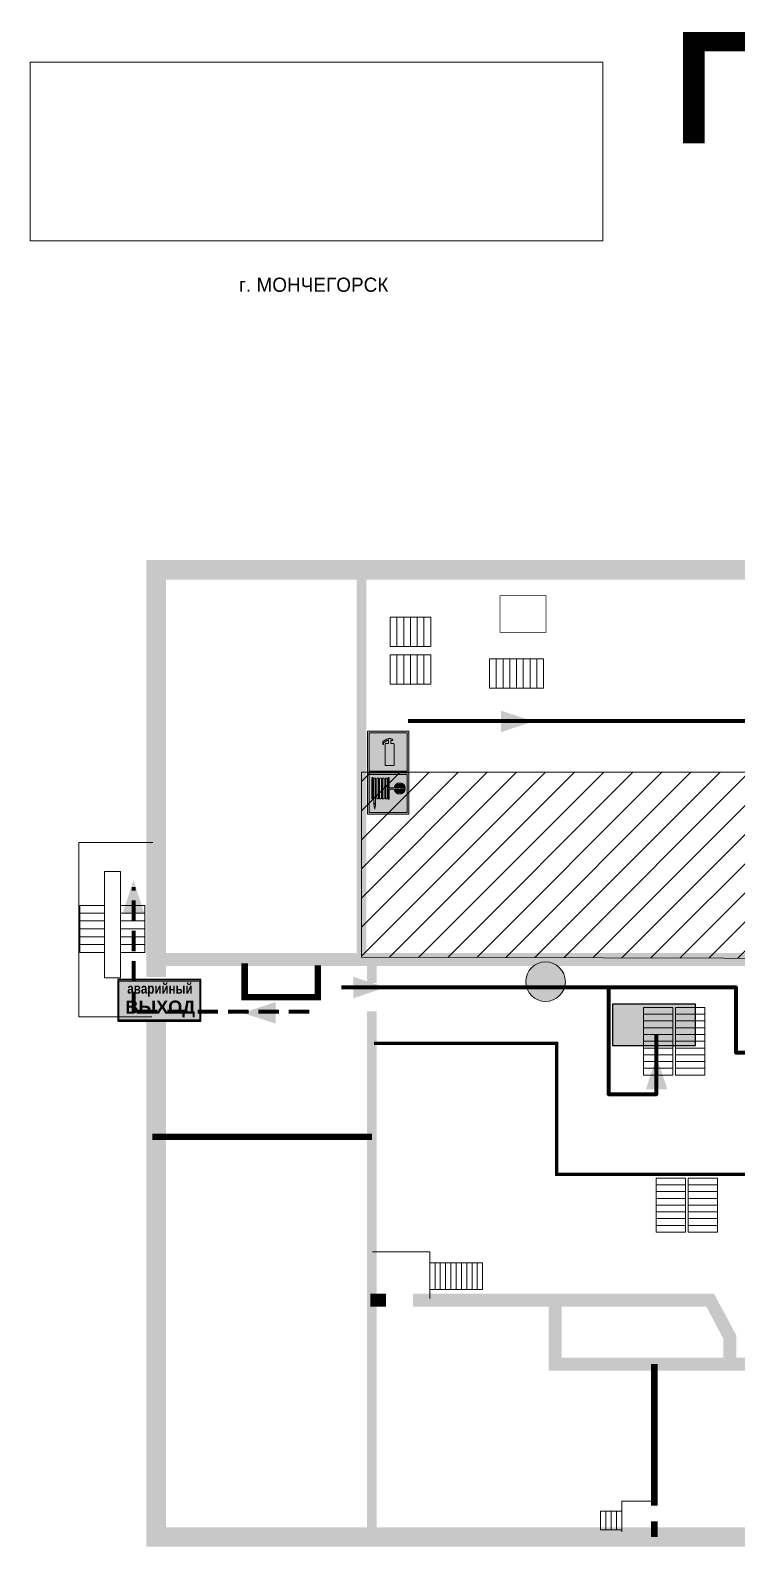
# Model space of a CAD drawing. Header units: millimetres. Extents: x 13114 to 67229, y 22859 to 38520.
# Drawn here: x 20864.6 to 21004.2, y 30584.9 to 30884.4 of the extents above; entities that cross this region are included whole.
import ezdxf

# ---------------------------------------------------------------- set-up
doc = ezdxf.new("R2010")
doc.units = ezdxf.units.MM
doc.linetypes.add('{ Wide Dash }', pattern=[12, 4, -2, 4, -2])
doc.layers.add('План_Штампы', color=7, linetype='Continuous')
doc.styles.add('обычный', font='arial.ttf')
picture_1 = doc.add_image_def('image1.jpg', size_in_pixel=(337, 105))

# ---------------------------------------------------------------- blocks, each defined once
blk = doc.blocks.new('A$C41C009D9')
at = {"true_color": 0xffffff}
blk.add_hatch(color=7, dxfattribs=at).paths.add_polyline_path([(0, 8), (-16, 8), (-16, 0), (0, 0)])
h = blk.add_hatch(color=126)
h.dxf.hatch_style = 1
h.paths.add_polyline_path([(-15.8, 7.8), (-15.8, 0.2), (-0.2, 0.2), (-0.2, 7.8)])
at = {"color": 126}
for points in [[(-16, 0), (0, 0), (0, 8), (-16, 8)], [(-16, 0), (0, 0), (0, 8), (-16, 8)], [(-15.8, 7.8), (-0.2, 7.8), (-0.2, 0.2), (-15.8, 0.2)]]:
    blk.add_lwpolyline(points, close=True, dxfattribs=at)
at = {"color": 7, "true_color": 0xffffff, "insert": (-15.8, 7.3), "char_height": 2.5, "width": 15.5999, "attachment_point": 1, "style": 'обычный'}
blk.add_mtext('\\pi1.6133;{\\fArial|b1|i0|c204|p34;\\H0.8x;\\W0.8;аварийный\\H1.25x;\\W1;\\P\\pi1.2327;ВЫХОД}', dxfattribs=at)
blk = doc.blocks.new('A$C7B4425F7')
at = {"true_color": 0xffffff}
blk.add_hatch(color=7, dxfattribs=at).paths.add_polyline_path([(0, 0), (-16, 0), (-16, -8), (0, -8)])
h = blk.add_hatch(color=126)
h.paths.add_polyline_path([(-0.2, -0.2), (-15.8, -0.2), (-15.8, -7.8), (-0.2, -7.8)])
h.paths.add_polyline_path([(-11.76, -2.03), (-11.76, -3.66), (-11.17, -3.66, -0.568275), (-11.17, -6.18), (-12.58, -6.18), (-12.58, -2.03)], flags=16)
h.paths.add_polyline_path([(-13.33, -4.12, -0.495768), (-13.59, -6.18), (-15.03, -6.18), (-15.03, -2.03), (-13.59, -2.03, -0.487973)], flags=16)
h.paths.add_polyline_path([(-10.25, -2.03), (-9.48, -2.03), (-9.48, -6.18), (-10.25, -6.18)], flags=16)
h.paths.add_polyline_path([(-13.84, -3.69), (-14.24, -3.69), (-14.24, -3.03), (-13.9, -3.03, -0.692621)], flags=0)
h.paths.add_polyline_path([(-9.15, -2.03), (-8.4, -2.03), (-8.04, -3.07), (-7.68, -2.03), (-6.93, -2.03), (-7.64, -4.1), (-6.93, -6.18), (-7.68, -6.18), (-8.04, -5.14), (-8.4, -6.18), (-9.15, -6.18), (-8.44, -4.1)], flags=16)
h.paths.add_polyline_path([(-11.76, -4.46), (-11.42, -4.46, -0.692621), (-11.36, -5.12), (-11.76, -5.12)], flags=0)
h.paths.add_polyline_path([(-13.9, -5.2), (-14.24, -5.2), (-14.24, -4.55), (-13.84, -4.55, -0.708038)], flags=0)
edge = h.paths.add_edge_path(flags=16)
edge.add_ellipse((-5.51, -4.08), major_axis=(0, 2.05), ratio=0.586184, start_angle=0, end_angle=360)
edge = h.paths.add_edge_path(flags=0)
edge.add_ellipse((-5.51, -4.08), major_axis=(0, 1.14), ratio=0.454828, start_angle=0, end_angle=360)
h.paths.add_polyline_path([(-4.13, -4.96, 0.377264), (-3.48, -4.52, 0.0555), (-3.16, -2.03), (-1.66, -2.03), (-1.66, -4.96), (-0.96, -4.96), (-0.96, -7.01), (-1.75, -7.01), (-1.75, -6.18), (-3.3, -6.18), (-3.3, -7.02), (-4.13, -7.02)], flags=16)
h.paths.add_polyline_path([(-2.73, -2.91), (-2.28, -2.91), (-2.28, -4.96), (-3.05, -4.96, 0.079136)], flags=0)
at = {"color": 126}
blk.add_lwpolyline([(-16, -8), (0, -8), (0, 0), (-16, 0)], close=True, dxfattribs=at)
blk = doc.blocks.new('A$C7B8C2D5B')
at = {"lineweight": 0}
h = blk.add_hatch(color=5, dxfattribs=at)
h.dxf.hatch_style = 1
h.paths.add_polyline_path([(1.4, -3.02, 1), (-2.11, -3.02, 1)])
at = {"color": 5, "lineweight": 0}
blk.add_circle((-0.36, -3.02), 1.75, dxfattribs=at)
blk = doc.blocks.new('A$C37112FD5')
at = {"true_color": 0xf5f5ff}
h = blk.add_hatch(color=7, dxfattribs=at)
h.dxf.hatch_style = 1
h.paths.add_polyline_path([(12.8, -7.4), (0, -7.4), (0, -20.2), (12.8, -20.2)])
h.paths.add_polyline_path([(12.29, -7.91), (12.29, -19.69), (0.51, -19.69), (0.51, -7.91)], flags=16)
h.paths.add_polyline_path([(4.98, -9.04, -0.42597), (5.17, -9.22), (5.17, -12.25), (5.17, -15.29, -0.432244), (4.98, -15.47), (4.83, -15.47, -0.42597), (4.64, -15.29), (4.64, -12.25), (4.64, -9.22, -0.432244), (4.83, -9.04)], flags=0)
h.paths.add_polyline_path([(4.28, -9.22), (4.28, -12.25), (4.28, -15.29, -0.432244), (4.09, -15.47), (3.94, -15.47, -0.42597), (3.75, -15.29), (3.75, -12.25), (3.75, -9.22, -0.432244), (3.94, -9.04), (4.09, -9.04, -0.42597)], flags=0)
h.paths.add_polyline_path([(5.72, -9.04), (5.87, -9.04, -0.42597), (6.06, -9.22), (6.06, -12.25), (6.06, -15.29, -0.432244), (5.87, -15.47), (5.72, -15.47, -0.42597), (5.53, -15.29), (5.53, -12.25), (5.53, -9.22, -0.432244)], flags=0)
h.paths.add_polyline_path([(6.42, -8.9), (6.5, -8.9, -0.42597), (6.69, -9.08), (6.69, -12.03), (8.21, -12.03, -15.824349), (8.21, -12.47), (6.69, -12.47), (6.69, -15.42, -0.432244), (6.5, -15.6), (6.42, -15.6)], flags=0)
h.paths.add_polyline_path([(3.39, -9.22), (3.39, -12.25), (3.39, -15.29, -0.432244), (3.2, -15.47), (3.05, -15.47, -0.42597), (2.85, -15.29), (2.85, -12.25), (2.85, -9.22, -0.432244), (3.05, -9.04), (3.2, -9.04, -0.42597)], flags=0)
h.paths.add_polyline_path([(2.5, -9.22), (2.5, -16.71), (1.96, -16.71), (1.96, -9.22, -0.432244), (2.15, -9.04), (2.31, -9.04, -0.42597)], flags=0)
h.paths.add_polyline_path([(1.61, -8.9), (1.61, -15.6), (1.57, -15.6, -0.42597), (1.37, -15.42), (1.37, -12.03), (1.37, -9.09, -0.432244), (1.57, -8.9)], flags=0)
h.paths.add_polyline_path([(9.76, -10.81), (9.76, -12.03), (8.49, -12.03, -0.336371)], flags=0)
h.paths.add_polyline_path([(8.49, -12.47), (9.76, -12.47), (9.76, -13.7, -0.336371)], flags=0)
h.paths.add_polyline_path([(10.11, -10.81, -0.336371), (11.38, -12.03), (10.11, -12.03)], flags=0)
h.paths.add_polyline_path([(10.11, -12.47), (11.38, -12.47, -0.336371), (10.11, -13.7)], flags=0)
h.paths.add_polyline_path([(2.5, -16.84), (2.5, -17.05), (1.97, -17.05), (1.97, -16.84)], flags=0)
h.paths.add_polyline_path([(2.5, -17.24, -0.033778), (2.24, -18.6, -0.033778), (1.97, -17.24)], flags=0)
h = blk.add_hatch(color=242)
h.dxf.hatch_style = 1
h.paths.add_polyline_path([(12.29, -7.91), (0.51, -7.91), (0.51, -19.69), (12.29, -19.69)])
h.paths.add_polyline_path([(6.42, -15.6), (6.42, -8.9), (6.5, -8.9, -0.42597), (6.69, -9.08), (6.69, -12.03), (8.21, -12.03, -15.824349), (8.21, -12.47), (6.69, -12.47), (6.69, -15.42, -0.432244), (6.5, -15.6)], flags=16)
h.paths.add_polyline_path([(5.87, -15.47), (5.72, -15.47, -0.42597), (5.53, -15.29), (5.53, -12.25), (5.53, -9.22, -0.432244), (5.72, -9.04), (5.87, -9.04, -0.42597), (6.06, -9.22), (6.06, -12.25), (6.06, -15.29, -0.432244)], flags=16)
h.paths.add_polyline_path([(4.98, -15.47), (4.83, -15.47, -0.42597), (4.64, -15.29), (4.64, -12.25), (4.64, -9.22, -0.432244), (4.83, -9.04), (4.98, -9.04, -0.42597), (5.17, -9.22), (5.17, -12.25), (5.17, -15.29, -0.432244)], flags=16)
h.paths.add_polyline_path([(4.09, -15.47), (3.94, -15.47, -0.42597), (3.75, -15.29), (3.75, -12.25), (3.75, -9.22, -0.432244), (3.94, -9.04), (4.09, -9.04, -0.42597), (4.28, -9.22), (4.28, -12.25), (4.28, -15.29, -0.432244)], flags=16)
h.paths.add_polyline_path([(3.2, -15.47), (3.05, -15.47, -0.42597), (2.85, -15.29), (2.85, -12.25), (2.85, -9.22, -0.432244), (3.05, -9.04), (3.2, -9.04, -0.42597), (3.39, -9.22), (3.39, -12.25), (3.39, -15.29, -0.432244)], flags=16)
h.paths.add_polyline_path([(2.5, -17.05), (1.97, -17.05), (1.97, -16.84), (2.5, -16.84)], flags=16)
h.paths.add_polyline_path([(2.5, -17.24, -0.033778), (2.24, -18.6, -0.033778), (1.97, -17.24)], flags=16)
h.paths.add_polyline_path([(2.5, -16.71), (1.96, -16.71), (1.96, -9.22, -0.432244), (2.15, -9.04), (2.31, -9.04, -0.42597), (2.5, -9.22)], flags=16)
h.paths.add_polyline_path([(1.61, -15.6), (1.57, -15.6, -0.42597), (1.37, -15.42), (1.37, -12.03), (1.37, -9.09, -0.432244), (1.57, -8.9), (1.61, -8.9)], flags=16)
h.paths.add_polyline_path([(8.49, -12.47), (9.76, -12.47), (9.76, -13.7, -0.336371)], flags=0)
h.paths.add_polyline_path([(10.11, -13.7), (10.11, -12.47), (11.38, -12.47, -0.336371)], flags=0)
h.paths.add_polyline_path([(8.49, -12.03, -0.336371), (9.76, -10.81), (9.76, -12.03)], flags=0)
h.paths.add_polyline_path([(10.11, -12.03), (10.11, -10.81, -0.336371), (11.38, -12.03)], flags=0)
h = blk.add_hatch(color=7, dxfattribs=at)
h.dxf.hatch_style = 1
h.paths.add_polyline_path([(1.61, -8.9), (1.57, -8.9, 0.432244), (1.37, -9.09), (1.37, -12.03), (1.37, -15.42, 0.42597), (1.57, -15.6), (1.61, -15.6)])
h.paths.add_polyline_path([(2.5, -9.22, 0.42597), (2.31, -9.04), (2.15, -9.04, 0.432244), (1.96, -9.22), (1.96, -16.71), (2.5, -16.71)])
h.paths.add_polyline_path([(2.5, -16.84), (1.97, -16.84), (1.97, -17.05), (2.5, -17.05)])
h.paths.add_polyline_path([(2.5, -17.24), (1.97, -17.24, 0.033778), (2.24, -18.6, 0.033778)])
h.paths.add_polyline_path([(3.39, -12.25), (3.39, -9.22, 0.42597), (3.2, -9.04), (3.05, -9.04, 0.432244), (2.85, -9.22), (2.85, -12.25), (2.85, -15.29, 0.42597), (3.05, -15.47), (3.2, -15.47, 0.432244), (3.39, -15.29)])
h.paths.add_polyline_path([(4.28, -12.25), (4.28, -9.22, 0.42597), (4.09, -9.04), (3.94, -9.04, 0.432244), (3.75, -9.22), (3.75, -12.25), (3.75, -15.29, 0.42597), (3.94, -15.47), (4.09, -15.47, 0.432244), (4.28, -15.29)])
h.paths.add_polyline_path([(5.17, -12.25), (5.17, -9.22, 0.42597), (4.98, -9.04), (4.83, -9.04, 0.432244), (4.64, -9.22), (4.64, -12.25), (4.64, -15.29, 0.42597), (4.83, -15.47), (4.98, -15.47, 0.432244), (5.17, -15.29)])
h.paths.add_polyline_path([(6.06, -12.25), (6.06, -9.22, 0.42597), (5.87, -9.04), (5.72, -9.04, 0.432244), (5.53, -9.22), (5.53, -12.25), (5.53, -15.29, 0.42597), (5.72, -15.47), (5.87, -15.47, 0.432244), (6.06, -15.29)])
h.paths.add_polyline_path([(6.69, -12.47), (8.21, -12.47, 15.824349), (8.21, -12.03), (6.69, -12.03), (6.69, -9.08, 0.42597), (6.5, -8.9), (6.42, -8.9), (6.42, -15.6), (6.5, -15.6, 0.432244), (6.69, -15.42)])
h.paths.add_polyline_path([(8.49, -12.47), (9.76, -12.47), (9.76, -13.7, -0.336371)], flags=16)
h.paths.add_polyline_path([(8.49, -12.03, -0.336371), (9.76, -10.81), (9.76, -12.03)], flags=16)
h.paths.add_polyline_path([(10.11, -12.47), (11.38, -12.47, -0.336371), (10.11, -13.7)], flags=16)
h.paths.add_polyline_path([(10.11, -12.03), (10.11, -10.81, -0.336371), (11.38, -12.03)], flags=16)
h = blk.add_hatch(color=242)
h.dxf.hatch_style = 1
h.paths.add_polyline_path([(9.76, -10.81, 0.336371), (8.49, -12.03), (9.76, -12.03)])
h.paths.add_polyline_path([(10.11, -10.81), (10.11, -12.03), (11.38, -12.03, 0.336371)])
h.paths.add_polyline_path([(11.38, -12.47), (10.11, -12.47), (10.11, -13.7, 0.336371)])
h.paths.add_polyline_path([(9.76, -12.47), (8.49, -12.47, 0.336371), (9.76, -13.7)])
at = {"color": 242, "lineweight": 5}
for p, q in [((0, -20.2), (0, -7.4)), ((0, -7.4), (12.8, -7.4)), ((1.37, -12.03), (1.37, -9.08)), ((1.57, -8.9), (1.61, -8.9)), ((1.61, -8.9), (1.61, -15.6)), ((1.96, -16.71), (1.96, -9.22)), ((2.15, -9.04), (2.31, -9.04)), ((2.5, -16.71), (2.5, -9.22)), ((2.85, -12.25), (2.85, -9.22)), ((3.05, -9.04), (3.2, -9.04)), ((3.39, -12.25), (3.39, -9.22)), ((3.75, -12.25), (3.75, -9.22)), ((3.94, -9.04), (4.09, -9.04)), ((4.28, -12.25), (4.28, -9.22)), ((4.64, -12.25), (4.64, -9.22)), ((4.83, -9.04), (4.98, -9.04)), ((5.17, -12.25), (5.17, -9.22)), ((5.53, -12.25), (5.53, -9.22)), ((5.72, -9.04), (5.87, -9.04)), ((6.06, -12.25), (6.06, -9.22)), ((6.42, -8.9), (6.42, -15.6)), ((6.5, -8.9), (6.42, -8.9)), ((6.69, -12.03), (6.69, -9.08)), ((12.8, -20.2), (12.8, -7.4)), ((1.37, -12.03), (1.37, -15.42)), ((2.85, -12.25), (2.85, -15.29)), ((3.39, -12.25), (3.39, -15.29)), ((3.75, -12.25), (3.75, -15.29)), ((4.28, -12.25), (4.28, -15.29)), ((4.64, -12.25), (4.64, -15.29)), ((5.17, -12.25), (5.17, -15.29)), ((5.53, -12.25), (5.53, -15.29)), ((6.06, -12.25), (6.06, -15.29)), ((8.21, -12.03), (6.69, -12.03)), ((8.21, -12.47), (6.69, -12.47)), ((6.69, -12.47), (6.69, -15.42)), ((9.76, -12.03), (8.49, -12.03)), ((9.76, -12.47), (8.49, -12.47)), ((9.76, -10.81), (9.76, -12.03)), ((9.76, -12.47), (9.76, -13.7)), ((10.11, -10.81), (10.11, -12.03)), ((11.38, -12.03), (10.11, -12.03)), ((11.38, -12.47), (10.11, -12.47)), ((10.11, -12.47), (10.11, -13.7)), ((1.57, -15.6), (1.61, -15.6)), ((1.96, -16.71), (2.5, -16.71)), ((1.97, -16.84), (2.5, -16.84)), ((1.97, -17.05), (1.97, -16.84)), ((2.5, -17.05), (1.97, -17.05)), ((1.97, -17.24), (2.5, -17.24)), ((2.5, -16.84), (2.5, -17.05)), ((3.05, -15.47), (3.2, -15.47)), ((3.94, -15.47), (4.09, -15.47)), ((4.83, -15.47), (4.98, -15.47)), ((5.72, -15.47), (5.87, -15.47)), ((6.42, -15.6), (6.5, -15.6)), ((0, -20.2), (12.8, -20.2))]:
    blk.add_line(p, q, dxfattribs=at)
blk.add_lwpolyline([(0.51, -7.91), (12.29, -7.91), (12.29, -19.69), (0.51, -19.69)], close=True, dxfattribs=at)
for centre, radius, start, end in [((1.56, -9.09), 0.182, 87.1027, 180.6071), ((2.15, -9.22), 0.182, 87.1027, 180.6071), ((2.32, -9.22), 0.182, 359.3929, 92.8973), ((3.04, -9.22), 0.182, 87.1027, 180.6071), ((3.21, -9.22), 0.182, 359.3929, 92.8973), ((3.93, -9.22), 0.182, 87.1027, 180.6071), ((4.1, -9.22), 0.182, 359.3929, 92.8973), ((4.82, -9.22), 0.182, 87.1027, 180.6071), ((4.99, -9.22), 0.182, 359.3929, 92.8973), ((5.71, -9.22), 0.182, 87.1027, 180.6071), ((5.88, -9.22), 0.182, 359.3929, 92.8973), ((6.51, -9.09), 0.182, 359.3929, 92.8973), ((9.93, -12.25), 1.74, 187.2319, 172.7681), ((9.93, -12.25), 1.46, 96.9927, 171.3585), ((9.93, -12.25), 1.46, 188.6415, 263.0073), ((9.93, -12.25), 1.46, 8.6415, 83.0073), ((9.93, -12.25), 1.46, 276.9927, 351.3585), ((1.56, -15.42), 0.182, 179.3929, 272.8973), ((12.17, -15.98), 10.27, 187.041, 194.7793), ((-7.7, -15.98), 10.27, 345.2207, 352.959), ((3.04, -15.29), 0.182, 179.3929, 272.8973), ((3.21, -15.29), 0.182, 267.1027, 0.6071), ((3.93, -15.29), 0.182, 179.3929, 272.8973), ((4.1, -15.29), 0.182, 267.1027, 0.6071), ((4.82, -15.29), 0.182, 179.3929, 272.8973), ((4.99, -15.29), 0.182, 267.1027, 0.6071), ((5.71, -15.29), 0.182, 179.3929, 272.8973), ((5.88, -15.29), 0.182, 267.1027, 0.6071), ((6.51, -15.42), 0.182, 267.1027, 0.6071)]:
    blk.add_arc(centre, radius, start, end, dxfattribs=at)
blk = doc.blocks.new('A$C3AD82952')
at = {"true_color": 0xf5f5ff}
h = blk.add_hatch(color=7, dxfattribs=at)
h.dxf.hatch_style = 1
h.paths.add_polyline_path([(8.21, 8.73, 0.414214), (7.89, 9.05), (7.22, 9.05), (7.22, 9.92), (7.59, 9.92, 1), (7.57, 10.36), (7.22, 10.36), (7.22, 10.6), (6.43, 10.6), (6.43, 10.36), (6.01, 10.36), (4.74, 9.59), (4.74, 8.69), (4.98, 8.73), (4.98, 9.26), (6.12, 9.91), (6.43, 9.91), (6.43, 9.05), (5.76, 9.05, 0.414214), (5.44, 8.73), (5.44, 2.2), (8.21, 2.2)], flags=0)
h.paths.add_polyline_path([(12.8, 12.8), (0, 12.8), (0, 0), (12.8, 0)])
h.paths.add_polyline_path([(0.51, 12.29), (12.29, 12.29), (12.29, 0.51), (0.51, 0.51)], flags=16)
h.paths.add_polyline_path([(4.74, 9.59), (6.01, 10.36), (6.43, 10.36), (6.43, 10.6), (7.22, 10.6), (7.22, 10.36), (7.59, 10.36, -0.94586), (7.59, 9.92), (7.22, 9.92), (7.22, 9.05), (7.89, 9.05, -0.414214), (8.21, 8.73), (8.21, 2.2), (5.44, 2.2), (5.44, 8.73, -0.414214), (5.76, 9.05), (6.43, 9.05), (6.43, 9.91), (6.12, 9.91), (4.98, 9.26), (4.98, 8.73), (4.74, 8.69)], flags=0)
h = blk.add_hatch(color=242)
h.dxf.hatch_style = 1
h.paths.add_polyline_path([(12.29, 12.29), (0.51, 12.29), (0.51, 0.51), (12.29, 0.51)])
h.paths.add_polyline_path([(4.74, 8.69), (4.74, 9.59), (6.01, 10.36), (6.43, 10.36), (6.43, 10.6), (7.22, 10.6), (7.22, 10.36), (7.59, 10.36, -0.94586), (7.59, 9.92), (7.22, 9.92), (7.22, 9.05), (7.89, 9.05, -0.414214), (8.21, 8.73), (8.21, 2.2), (5.44, 2.2), (5.44, 8.73, -0.414214), (5.76, 9.05), (6.43, 9.05), (6.43, 9.91), (6.12, 9.91), (4.98, 9.26), (4.98, 8.73)], flags=16)
h = blk.add_hatch(color=7, dxfattribs=at)
h.dxf.hatch_style = 1
h.paths.add_polyline_path([(8.21, 8.73, 0.414214), (7.89, 9.05), (7.22, 9.05), (7.22, 9.92), (7.59, 9.92, 1), (7.57, 10.36), (7.22, 10.36), (7.22, 10.6), (6.43, 10.6), (6.43, 10.36), (6.01, 10.36), (4.74, 9.59), (4.74, 8.69), (4.98, 8.73), (4.98, 9.26), (6.12, 9.91), (6.43, 9.91), (6.43, 9.05), (5.76, 9.05, 0.414214), (5.44, 8.73), (5.44, 2.2), (8.21, 2.2)])
at = {"color": 242, "lineweight": 5}
for p, q in [((0, 0), (0, 12.8)), ((0, 12.8), (12.8, 12.8)), ((6.01, 10.36), (4.74, 9.59)), ((4.74, 9.59), (4.74, 8.69)), ((4.98, 9.26), (6.12, 9.91)), ((6.01, 10.36), (6.43, 10.36)), ((6.12, 9.91), (6.43, 9.91)), ((7.22, 10.6), (6.43, 10.6)), ((6.43, 10.6), (6.43, 10.36)), ((6.43, 9.91), (6.43, 9.05)), ((7.22, 10.36), (7.22, 10.6)), ((7.59, 10.36), (7.22, 10.36)), ((7.22, 9.05), (7.22, 9.92)), ((7.59, 9.92), (7.22, 9.92)), ((12.8, 0), (12.8, 12.8)), ((4.74, 8.69), (4.98, 8.73)), ((4.98, 8.73), (4.98, 9.26)), ((5.44, 2.2), (5.44, 8.73)), ((5.76, 9.05), (6.43, 9.05)), ((7.89, 9.05), (7.22, 9.05)), ((8.21, 2.2), (8.21, 8.73)), ((0, 0), (12.8, 0)), ((5.44, 2.2), (8.21, 2.2))]:
    blk.add_line(p, q, dxfattribs=at)
blk.add_lwpolyline([(0.51, 12.29), (12.29, 12.29), (12.29, 0.51), (0.51, 0.51)], close=True, dxfattribs=at)
for centre, radius, start, end in [((7.58, 10.14), 0.223, 273.1875, 86.8125), ((5.76, 8.73), 0.32, 90, 180), ((7.89, 8.73), 0.32, 0, 90)]:
    blk.add_arc(centre, radius, start, end, dxfattribs=at)

msp = doc.modelspace()

# ---------------------------------------------------------------- hatches: boundary and pattern name
at = {"lineweight": 0}
h = msp.add_hatch(dxfattribs=at)
h.set_pattern_fill('ANSI31', color=256, scale=1.28, angle=180)
h.set_pattern_definition([(225, (43379.6408, 41093.1153), (2.87368196, -2.87368196), [])])
h.paths.add_polyline_path([(21024.82, 30737.64), (21024.82, 30726.33), (21011.37, 30726.33), (21011.37, 30737.86), (20930.08, 30737.86), (20930.08, 30701.34), (21097.22, 30700.88), (21097.22, 30737.64)])

# ---------------------------------------------------------------- linework, layer by layer
for points, const_width in [([(21202.06, 30777.83), (20889.5, 30777.83), (20889.5, 30774.45)], 3.84), ([(20889.5, 30697.4), (20889.5, 30777.63)], 3.84), ([(20930.08, 30777.63), (20930.08, 30701.34)], 1.92), ([(21137.93, 30700.88), (20890.21, 30700.88)], 2.56), ([(20932.11, 30701.34), (20932.11, 30696.26)], 1.92), ([(20921.45, 30699.73), (20921.45, 30693.42), (20906.99, 30693.42), (20906.99, 30700.12)], 1.28), ([(21202.06, 30586.83), (20889.5, 30586.83), (20889.5, 30691.35)], 3.84), ([(20932.11, 30690.62), (20932.11, 30586.9)], 1.92), ([(21181.13, 30624.53), (21181.13, 30645.72), (21155.7, 30645.72), (21155.7, 30624.5), (21155.7, 30658.43), (20968.62, 30658.43), (20968.62, 30684.33), (20932.51, 30684.33)], 0.64), ([(20932.11, 30665.84), (20888.72, 30665.84)], 1.28), ([(20934.91, 30633.57), (20931.84, 30633.57)], 2.56), ([(21044.65, 30620.96), (20968.34, 30620.96), (20968.34, 30633.57), (20940.22, 30633.57)], 2.56), ([(20968.34, 30633.57), (20998.96, 30633.57), (21002.85, 30626.27), (21002.85, 30620.96)], 2.56), ([(20987.91, 30620.96), (20987.91, 30593.04)], 1.28), ([(20987.91, 30586.83), (20987.91, 30589.93)], 1.28)]:
    msp.add_lwpolyline(points, dxfattribs=dict(at, const_width=const_width))
at = {"lineweight": 0, "const_width": 0.128}
msp.add_lwpolyline([(20966.54, 30772.73), (20957.45, 30772.73), (20957.45, 30765.5), (20966.54, 30765.5)], close=True, dxfattribs=at)
at = {"lineweight": 0}
for points in [[(20937.06, 30762.69), (20937.06, 30768.5), (20935.73, 30768.5), (20935.73, 30762.69)], [(20938.4, 30762.69), (20938.4, 30768.5), (20937.06, 30768.5), (20937.06, 30762.69)], [(20939.73, 30762.69), (20939.73, 30768.5), (20938.4, 30768.5), (20938.4, 30762.69)], [(20941.06, 30762.69), (20941.06, 30768.5), (20939.73, 30768.5), (20939.73, 30762.69)], [(20942.4, 30762.69), (20942.4, 30768.5), (20941.06, 30768.5), (20941.06, 30762.69)], [(20943.73, 30762.69), (20943.73, 30768.5), (20942.4, 30768.5), (20942.4, 30762.69)], [(20937.06, 30755.24), (20937.06, 30761.06), (20935.73, 30761.06), (20935.73, 30755.24)], [(20938.4, 30755.24), (20938.4, 30761.06), (20937.06, 30761.06), (20937.06, 30755.24)], [(20939.73, 30755.24), (20939.73, 30761.06), (20938.4, 30761.06), (20938.4, 30755.24)], [(20941.06, 30755.24), (20941.06, 30761.06), (20939.73, 30761.06), (20939.73, 30755.24)], [(20942.4, 30755.24), (20942.4, 30761.06), (20941.06, 30761.06), (20941.06, 30755.24)], [(20943.73, 30755.24), (20943.73, 30761.06), (20942.4, 30761.06), (20942.4, 30755.24)], [(20956.7, 30754.44), (20956.7, 30760.26), (20955.36, 30760.26), (20955.36, 30754.44)], [(20958.03, 30754.44), (20958.03, 30760.26), (20956.7, 30760.26), (20956.7, 30754.44)], [(20959.36, 30754.44), (20959.36, 30760.26), (20958.03, 30760.26), (20958.03, 30754.44)], [(20960.7, 30754.44), (20960.7, 30760.26), (20959.36, 30760.26), (20959.36, 30754.44)], [(20962.03, 30754.44), (20962.03, 30760.26), (20960.7, 30760.26), (20960.7, 30754.44)], [(20963.36, 30754.44), (20963.36, 30760.26), (20962.03, 30760.26), (20962.03, 30754.44)], [(20964.7, 30754.44), (20964.7, 30760.26), (20963.36, 30760.26), (20963.36, 30754.44)], [(20966.03, 30754.44), (20966.03, 30760.26), (20964.7, 30760.26), (20964.7, 30754.44)], [(20879.27, 30711.57), (20874.41, 30711.57), (20874.41, 30710.03), (20879.27, 30710.03)], [(20887.28, 30711.57), (20882.42, 30711.57), (20882.42, 30710.03), (20887.28, 30710.03)], [(20879.27, 30710.03), (20874.41, 30710.03), (20874.41, 30708.48), (20879.27, 30708.48)], [(20879.27, 30708.48), (20874.41, 30708.48), (20874.41, 30706.93), (20879.27, 30706.93)], [(20887.28, 30710.03), (20882.42, 30710.03), (20882.42, 30708.48), (20887.28, 30708.48)], [(20887.28, 30708.48), (20882.42, 30708.48), (20882.42, 30706.93), (20887.28, 30706.93)], [(20879.27, 30706.93), (20874.41, 30706.93), (20874.41, 30705.38), (20879.27, 30705.38)], [(20879.27, 30705.38), (20874.41, 30705.38), (20874.41, 30703.84), (20879.27, 30703.84)], [(20887.28, 30706.93), (20882.42, 30706.93), (20882.42, 30705.38), (20887.28, 30705.38)], [(20887.28, 30705.38), (20882.42, 30705.38), (20882.42, 30703.84), (20887.28, 30703.84)], [(20879.27, 30703.84), (20874.41, 30703.84), (20874.41, 30702.29), (20879.27, 30702.29)], [(20887.28, 30703.84), (20882.42, 30703.84), (20882.42, 30702.29), (20887.28, 30702.29)], [(20991.58, 30691.39), (20985.77, 30691.39), (20985.77, 30690.06), (20991.58, 30690.06)], [(20997.92, 30691.39), (20992.1, 30691.39), (20992.1, 30690.06), (20997.92, 30690.06)], [(20991.58, 30690.06), (20985.77, 30690.06), (20985.77, 30688.73), (20991.58, 30688.73)], [(20991.58, 30688.73), (20985.77, 30688.73), (20985.77, 30687.39), (20991.58, 30687.39)], [(20991.58, 30687.39), (20985.77, 30687.39), (20985.77, 30686.06), (20991.58, 30686.06)], [(20997.92, 30690.06), (20992.1, 30690.06), (20992.1, 30688.73), (20997.92, 30688.73)], [(20997.92, 30688.73), (20992.1, 30688.73), (20992.1, 30687.39), (20997.92, 30687.39)], [(20997.92, 30687.39), (20992.1, 30687.39), (20992.1, 30686.06), (20997.92, 30686.06)], [(20991.58, 30686.06), (20985.77, 30686.06), (20985.77, 30684.73), (20991.58, 30684.73)], [(20991.58, 30684.73), (20985.77, 30684.73), (20985.77, 30683.39), (20991.58, 30683.39)], [(20997.92, 30686.06), (20992.1, 30686.06), (20992.1, 30684.73), (20997.92, 30684.73)], [(20997.92, 30684.73), (20992.1, 30684.73), (20992.1, 30683.39), (20997.92, 30683.39)], [(20991.58, 30683.39), (20985.77, 30683.39), (20985.77, 30682.06), (20991.58, 30682.06)], [(20991.58, 30682.06), (20985.77, 30682.06), (20985.77, 30680.73), (20991.58, 30680.73)], [(20997.92, 30683.39), (20992.1, 30683.39), (20992.1, 30682.06), (20997.92, 30682.06)], [(20997.92, 30682.06), (20992.1, 30682.06), (20992.1, 30680.73), (20997.92, 30680.73)], [(20991.58, 30680.73), (20985.77, 30680.73), (20985.77, 30679.39), (20991.58, 30679.39)], [(20991.58, 30679.39), (20985.77, 30679.39), (20985.77, 30678.06), (20991.58, 30678.06)], [(20997.92, 30680.73), (20992.1, 30680.73), (20992.1, 30679.39), (20997.92, 30679.39)], [(20997.92, 30679.39), (20992.1, 30679.39), (20992.1, 30678.06), (20997.92, 30678.06)], [(20994.08, 30657.69), (20988.27, 30657.69), (20988.27, 30656.36), (20994.08, 30656.36)], [(21000.42, 30657.69), (20994.6, 30657.69), (20994.6, 30656.36), (21000.42, 30656.36)], [(20994.08, 30656.36), (20988.27, 30656.36), (20988.27, 30655.03), (20994.08, 30655.03)], [(20994.08, 30655.03), (20988.27, 30655.03), (20988.27, 30653.69), (20994.08, 30653.69)], [(21000.42, 30656.36), (20994.6, 30656.36), (20994.6, 30655.03), (21000.42, 30655.03)], [(21000.42, 30655.03), (20994.6, 30655.03), (20994.6, 30653.69), (21000.42, 30653.69)], [(20994.08, 30653.69), (20988.27, 30653.69), (20988.27, 30652.36), (20994.08, 30652.36)], [(20994.08, 30652.36), (20988.27, 30652.36), (20988.27, 30651.03), (20994.08, 30651.03)], [(21000.42, 30653.69), (20994.6, 30653.69), (20994.6, 30652.36), (21000.42, 30652.36)], [(21000.42, 30652.36), (20994.6, 30652.36), (20994.6, 30651.03), (21000.42, 30651.03)], [(20994.08, 30651.03), (20988.27, 30651.03), (20988.27, 30649.69), (20994.08, 30649.69)], [(20994.08, 30649.69), (20988.27, 30649.69), (20988.27, 30648.36), (20994.08, 30648.36)], [(20994.08, 30648.36), (20988.27, 30648.36), (20988.27, 30647.03), (20994.08, 30647.03)], [(21000.42, 30651.03), (20994.6, 30651.03), (20994.6, 30649.69), (21000.42, 30649.69)], [(21000.42, 30649.69), (20994.6, 30649.69), (20994.6, 30648.36), (21000.42, 30648.36)], [(21000.42, 30648.36), (20994.6, 30648.36), (20994.6, 30647.03), (21000.42, 30647.03)], [(20944.59, 30641), (20943.55, 30641), (20943.55, 30635.68), (20944.59, 30635.68)], [(20945.63, 30641), (20944.59, 30641), (20944.59, 30635.68), (20945.63, 30635.68)], [(20946.68, 30641), (20945.63, 30641), (20945.63, 30635.68), (20946.68, 30635.68)], [(20947.72, 30641), (20946.68, 30641), (20946.68, 30635.68), (20947.72, 30635.68)], [(20948.77, 30641), (20947.72, 30641), (20947.72, 30635.68), (20948.77, 30635.68)], [(20949.81, 30641), (20948.77, 30641), (20948.77, 30635.68), (20949.81, 30635.68)], [(20950.85, 30641), (20949.81, 30641), (20949.81, 30635.68), (20950.85, 30635.68)], [(20951.9, 30641), (20950.85, 30641), (20950.85, 30635.68), (20951.9, 30635.68)], [(20952.94, 30641), (20951.9, 30641), (20951.9, 30635.68), (20952.94, 30635.68)], [(20953.98, 30641), (20952.94, 30641), (20952.94, 30635.68), (20953.98, 30635.68)], [(20978.36, 30591.94), (20977.31, 30591.94), (20977.31, 30588.26), (20978.36, 30588.26)], [(20979.4, 30591.94), (20978.36, 30591.94), (20978.36, 30588.26), (20979.4, 30588.26)], [(20980.45, 30591.94), (20979.4, 30591.94), (20979.4, 30588.26), (20980.45, 30588.26)], [(20981.49, 30591.94), (20980.45, 30591.94), (20980.45, 30588.26), (20981.49, 30588.26)]]:
    msp.add_lwpolyline(points, close=True, dxfattribs=at)
at = {"color": 126, "lineweight": 100, "true_color": 0x008754}
for points in [[(20939.29, 30748), (21110.61, 30748), (21141.42, 30726.92), (21141.42, 30682.47)], [(20978.83, 30695.34), (20926.09, 30695.34)], [(21181.21, 30682.47), (21004.11, 30682.47), (21004.11, 30695.34), (20978.83, 30695.34), (20978.83, 30674.3), (20988.36, 30674.3), (20988.36, 30686.02)]]:
    msp.add_lwpolyline(points, dxfattribs=at)
at = {"lineweight": 0}
for points in [[(21097.22, 30700.88), (21097.22, 30737.64), (21024.82, 30737.64), (21024.82, 30726.33), (21011.37, 30726.33), (21011.37, 30737.86), (20930.08, 30737.86), (20930.08, 30701.34), (21097.22, 30700.88), (21097.22, 30737.64)], [(20888.61, 30689.52), (20874.19, 30689.52), (20874.19, 30723.97), (20888.83, 30723.97)], [(20882.42, 30711.57), (20882.42, 30718.24), (20879.27, 30718.24), (20879.27, 30697.28), (20882.42, 30697.28), (20882.42, 30703.84)], [(20943.55, 30633.91), (20943.55, 30643.14), (20932.25, 30643.14)], [(20988.1, 30593.88), (20981.49, 30593.88), (20981.49, 30587.82)]]:
    msp.add_lwpolyline(points, dxfattribs=at)
at = {"color": 126, "linetype": '{ Wide Dash }', "lineweight": 100, "true_color": 0x008754}
msp.add_lwpolyline([(20919.71, 30690.52), (20885.1, 30690.52), (20885.1, 30715.14)], dxfattribs=at)
at = {"layer": 'План_Штампы', "color": 126, "true_color": 0x008754}
for points in [[(20957.63, 30745.78), (20957.64, 30750.01), (20964.14, 30747.91)], [(20887.14, 30710.03), (20882.91, 30710.04), (20885.01, 30716.54)], [(20928.43, 30693.22), (20928.44, 30697.45), (20934.93, 30695.36)], [(20913.09, 30692.46), (20913.08, 30688.23), (20906.58, 30690.33)], [(20990.49, 30675.21), (20986.25, 30675.22), (20988.35, 30681.71)]]:
    msp.add_solid(points, dxfattribs=at)

# ---------------------------------------------------------------- block references
for name, p, xscale, yscale, zscale in [('A$C3AD82952', (20931.25, 30737.77), 0.6400000000000001, 0.6400000000000001, 0.6400000000000001), ('A$C37112FD5', (20931.25, 30742.5), 0.6399983620643617, 0.6399983620643617, 0.6399983620643617), ('A$C41C009D9', (20898.32, 30688.7), 1.024, 1.024, 1.024)]:
    msp.add_blockref(name, p, dxfattribs=dict(xscale=xscale, yscale=yscale, zscale=zscale))
at = {"xscale": 2.229677417755127, "yscale": 2.229677417755127, "zscale": 2.229677417755127, "rotation": 180}
msp.add_blockref('A$C7B8C2D5B', (20965.63, 30689.76), dxfattribs=at)
at = {"layer": 'План_Штампы', "xscale": 1.024, "yscale": 1.024, "zscale": 1.024}
msp.add_blockref('A$C7B4425F7', (20996.05, 30692.07), dxfattribs=at)

# ---------------------------------------------------------------- texts
at = {"lineweight": 0, "style": 'обычный'}
for s, insert, char_height, width, attachment_point in [('{\\fProxima Nova Rg|b1|i0|c204|p2;ПЛАН ЭВАКУАЦИИ}', (20991.64, 30884.06), 22, 493.8901, 1), ('\\pi-8.4,l8.4,t8.4;{\\fProxima Nova Rg|b0|i0|c204|p2;г. МОНЧЕГОРСК\\H1.1997x; }', (20920.62, 30834.12), 2.8, 126.6484, 5)]:
    msp.add_mtext(s, dxfattribs=dict(at, insert=insert, char_height=char_height, width=width, attachment_point=attachment_point))

# ---------------------------------------------------------------- pictures from other files: only their frames are drawn
at = {"color": 7, "lineweight": 0, "true_color": 0xf5f5ff}
image = msp.add_image(picture_1, insert=(20864.63, 30842.84), size_in_units=(113.11, 35.24), dxfattribs=at)
image.dxf.flags = 7

doc.saveas('drawing.dxf')
